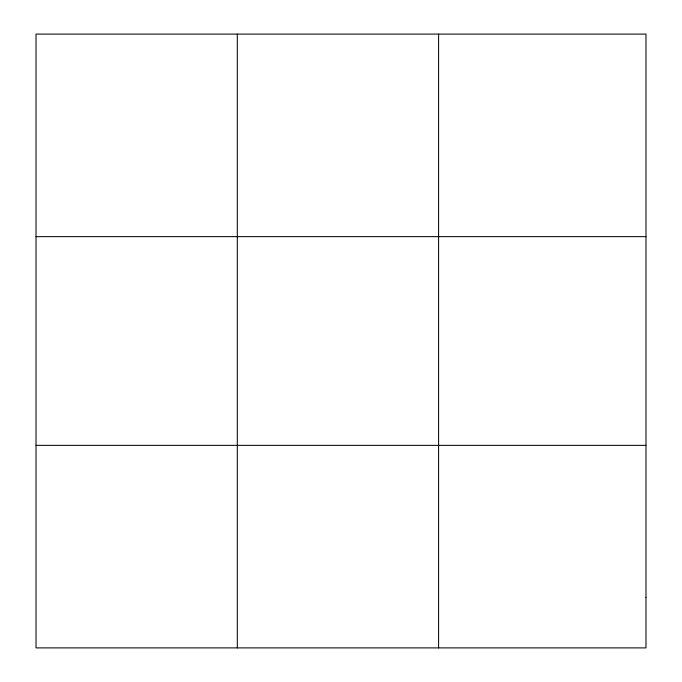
<?xml version="1.0" encoding="UTF-8"?>
<svg xmlns="http://www.w3.org/2000/svg" width="682" height="682" viewBox="0 0 682 682"><rect width="100%" height="100%" fill="white"/><g stroke="black" fill="none" stroke-linecap="round" stroke-linejoin="round"><path stroke-width="1.02" d="M237.302 34.1L237.302 647.9M438.594 34.1L438.594 647.9M36.018 236.654L645.982 236.654M36.018 445.346L645.982 445.346M645.982 597.262L645.982 647.9L36.018 647.9L36.018 34.1L645.982 34.1L645.982 597.262"/></g></svg>
